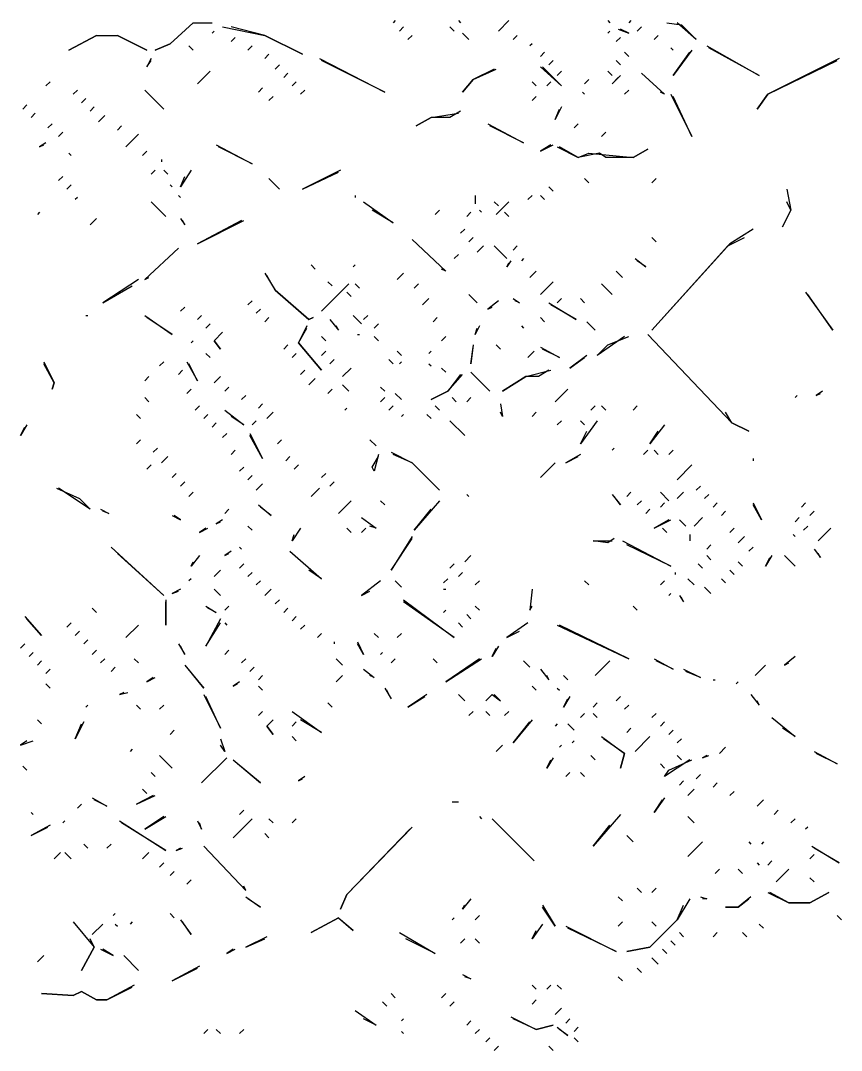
# Model space of a CAD drawing. Extents: x 1 to 2775, y -31 to 2075.
# Drawn here: x 516.7 to 581.7, y 1993.3 to 2074.8 of the extents above; entities that cross this region are included whole.
import ezdxf

# ---------------------------------------------------------------- set-up
doc = ezdxf.new("R2010")
doc.units = 0
doc.layers.add('LINEWORK', color=4, linetype='CONTINUOUS')

msp = doc.modelspace()

# ---------------------------------------------------------------- linework, layer by layer
at = {"layer": 'LINEWORK'}
for points in [[(530.3333, 2074.6667), (528.5, 2073), (527.3333, 2072.5), (528.5, 2073), (530.3333, 2074.6667), (531.8333, 2074.6667)], [(532.6667, 2074.3333), (536, 2073.6667), (539, 2072.1667), (536, 2073.6667), (533.3333, 2074.3333)], [(546.3333, 2074.8333), (546.1667, 2074.6667)], [(547, 2074.3333), (546.6667, 2074)], [(550.6667, 2074.3333), (551, 2074)], [(551.3333, 2074.8333), (551.5, 2074.6667)], [(555.3333, 2074.8333), (554.5, 2074)], [(563.1667, 2074.8333), (563.3333, 2074.6667)], [(565, 2074.8333), (564.8333, 2074.6667)], [(565.8333, 2074.3333), (565.5, 2074)], [(567.8333, 2074.6667), (569, 2074.5), (570.1667, 2073.3333), (568.6667, 2074.6667)], [(522.6667, 2073.6667), (520.5, 2072.5), (522.6667, 2073.6667), (524.3333, 2073.6667), (526.6667, 2072.5), (524.3333, 2073.6667)], [(532, 2074), (531.8333, 2073.8333)], [(533.6667, 2073.5), (533.3333, 2073.1667)], [(547.6667, 2073.6667), (547.3333, 2073.3333)], [(551.6667, 2073.8333), (552.1667, 2073.3333)], [(556, 2073.6667), (555.6667, 2073.3333)], [(563.3333, 2074), (563.1667, 2073.8333)], [(564.1667, 2073.5), (563.8333, 2073.1667)], [(564, 2074.1667), (564.8333, 2073.8333), (564.1667, 2074.1667)], [(567.1667, 2073.6667), (566.8333, 2073.3333)], [(530, 2072.8333), (530.3333, 2072.5)], [(535, 2072.8333), (534.6667, 2072.5)], [(557.1667, 2073), (557, 2072.8333)], [(568.1667, 2072.6667), (568.3333, 2072.5)], [(571, 2072.8333), (575.1667, 2070.5), (571.1667, 2072.6667)], [(527, 2071.8333), (526.6667, 2071.1667), (527, 2071.6667)], [(536.3333, 2072.1667), (536, 2071.8333)], [(540.3333, 2071.8333), (545.5, 2069.1667), (540.5, 2071.6667)], [(558.1667, 2072.3333), (557.8333, 2072)], [(564.5, 2072.3333), (564.8333, 2072)], [(569.8333, 2072.5), (568.3333, 2070.5), (569.6667, 2072.3333)], [(581.5, 2071.8333), (575.8333, 2069), (575, 2067.8333), (575.8333, 2069), (581.3333, 2071.6667)], [(537.1667, 2071.3333), (536.8333, 2071)], [(554.1667, 2071), (552.5, 2070.1667), (551.6667, 2069.1667), (552.5, 2070.1667), (554.3333, 2071)], [(557.8333, 2071.1667), (559.5, 2069.6667), (558, 2071.1667)], [(558.8333, 2071.6667), (558.5, 2071.3333)], [(563.8333, 2071.6667), (564.1667, 2071.3333)], [(531.6667, 2070.8333), (530.6667, 2069.8333)], [(537.8333, 2070.6667), (537.5, 2070.3333)], [(559.5, 2070.8333), (559.1667, 2070.5)], [(561.6667, 2070.1667), (561.3333, 2069.8333)], [(563.1667, 2070.8333), (563.5, 2070.5)], [(564.1667, 2070.5), (563.5, 2069.8333), (564, 2070.3333)], [(565.8333, 2070.6667), (567.6667, 2069), (567.3333, 2069.1667)], [(519, 2070), (518.6667, 2069.6667)], [(521.1667, 2069.3333), (520.8333, 2069)], [(526.5, 2069.3333), (528, 2067.8333)], [(535.8333, 2069.5), (535.5, 2069.1667)], [(538.5, 2070), (538.1667, 2069.6667)], [(539.1667, 2069.3333), (538.8333, 2069)], [(557.1667, 2070), (557.5, 2069.6667)], [(558.6667, 2070), (558.3333, 2069.6667)], [(564.8333, 2069.3333), (564.5, 2069)], [(521.8333, 2068.6667), (521.5, 2068.3333)], [(536.6667, 2068.8333), (536.3333, 2068.5)], [(557.5, 2068.8333), (557.1667, 2068.5)], [(561.1667, 2069.1667), (561.3333, 2069)], [(568.1667, 2069), (569.8333, 2065.6667), (568.3333, 2068.8333)], [(517.1667, 2068.1667), (516.8333, 2067.8333)], [(522.5, 2068), (522.1667, 2067.6667)], [(551.5, 2067.6667), (550.6667, 2067.1667), (549.1667, 2067.1667), (548, 2066.5), (549.1667, 2067.1667), (551.3333, 2067.5)], [(559.5, 2068), (559, 2067), (559.3333, 2067.8333)], [(517.8333, 2067.5), (517.5, 2067.1667)], [(523.3333, 2067.3333), (522.8333, 2066.8333)], [(519.1667, 2066.6667), (518.8333, 2066.3333)], [(524.6667, 2066.5), (524.3333, 2066.1667)], [(553.6667, 2066.6667), (556.5, 2065.1667), (553.8333, 2066.5)], [(560.8333, 2066.6667), (560.5, 2066.3333)], [(520, 2066), (519.6667, 2065.6667)], [(526, 2065.8333), (525, 2064.8333)], [(563, 2066), (562.6667, 2065.6667)], [(518.6667, 2065.1667), (518.1667, 2064.8333), (518.5, 2065)], [(526.6667, 2064.5), (526.3333, 2064.1667)], [(532.1667, 2065), (535, 2063.5), (532.3333, 2064.8333)], [(558.6667, 2065), (557.8333, 2064.5), (558.8333, 2065)], [(559.1667, 2064.8333), (560.8333, 2064), (561.6667, 2064.3333), (565.1667, 2064), (566.3333, 2064.6667), (565.1667, 2064), (563, 2064), (562.5, 2064.3333), (560.8333, 2064), (559.3333, 2064.8333)], [(520.5, 2064.3333), (520.6667, 2064.1667)], [(527.8333, 2063.8333), (527.8333, 2063.6667)], [(527.3333, 2063), (527, 2062.6667)], [(528, 2063), (528.3333, 2062.6667)], [(530.1667, 2063), (529.3333, 2061.6667), (529.6667, 2062.5)], [(542, 2063), (539, 2061.5), (541.8333, 2062.8333)], [(520, 2062.5), (519.6667, 2062.1667)], [(536.3333, 2062.3333), (537.1667, 2061.5)], [(561.3333, 2062.3333), (561.6667, 2062)], [(567, 2062.3333), (566.6667, 2062)], [(520.6667, 2061.8333), (520.3333, 2061.5)], [(528.5, 2061.8333), (528.6667, 2061.6667)], [(558.5, 2061.6667), (558.8333, 2061.3333)], [(577.3333, 2061.5), (577.6667, 2059.8333), (577, 2058.5), (577.6667, 2059.8333), (577.3333, 2060.5)], [(521.1667, 2060.8333), (521, 2060.6667)], [(527, 2060.5), (528.1667, 2059.3333)], [(529.1667, 2061), (529.3333, 2060.8333)], [(543.1667, 2061), (543.1667, 2060.8333)], [(543.8333, 2060.5), (546.1667, 2058.8333), (544.5, 2059.8333)], [(552.6667, 2061), (552.6667, 2060.3333)], [(554.1667, 2060.5), (554.5, 2060.1667)], [(555.3333, 2060.5), (554.3333, 2059.5)], [(557.1667, 2061), (556.8333, 2060.6667)], [(557.8333, 2061), (558.1667, 2060.6667)], [(518.1667, 2059.6667), (518, 2059.5)], [(549.8333, 2059.8333), (549.5, 2059.5)], [(552.3333, 2059.6667), (552, 2059.3333)], [(553, 2059.8333), (553.1667, 2059.6667)], [(555, 2059.6667), (555.3333, 2059.3333)], [(522.6667, 2059.1667), (522.1667, 2058.6667)], [(529.3333, 2059.1667), (529.6667, 2058.6667), (529.5, 2059)], [(534.1667, 2059), (530.6667, 2057.1667), (534.3333, 2059)], [(551.8333, 2058.3333), (551.5, 2058)], [(574.6667, 2058.3333), (572.8333, 2057.1667), (566.6667, 2050.3333), (572.6667, 2057), (574, 2057.6667)], [(547.6667, 2057.5), (550.3333, 2055), (550, 2055.1667)], [(552.5, 2057.6667), (552.1667, 2057.3333)], [(566.6667, 2057.6667), (567, 2057.3333)], [(529.1667, 2056.8333), (526.5, 2054.3333), (526.8333, 2054.5)], [(551.3333, 2056.3333), (551, 2056)], [(553.3333, 2057), (552.8333, 2056.5)], [(554.1667, 2057), (555.1667, 2056)], [(556, 2057), (555.6667, 2056.6667)], [(539.6667, 2055.5), (540, 2055.1667)], [(543.1667, 2055.5), (543, 2055.3333)], [(555.5, 2055.8333), (555.1667, 2055.3333), (555.3333, 2055.6667)], [(556.5, 2056), (556.3333, 2055.8333)], [(565.3333, 2056), (566.1667, 2055.3333), (565.5, 2055.8333)], [(536, 2054.8333), (536.8333, 2053.5), (539.5, 2051.1667), (539.8333, 2051.3333), (539.5, 2051.1667), (536.8333, 2053.5), (536.1667, 2054.6667)], [(547, 2054.8333), (546.5, 2054.3333)], [(557.5, 2055), (557, 2054.5)], [(563.8333, 2055), (564.3333, 2054.5)], [(526, 2054.3333), (523.1667, 2052.5), (525.5, 2053.8333)], [(542.6667, 2054), (540.5, 2051.8333), (542.1667, 2053.5)], [(541, 2054.1667), (541.3333, 2053.8333)], [(543.1667, 2054), (543.5, 2053.6667)], [(548.1667, 2054), (547.8333, 2053.6667)], [(558.8333, 2054.1667), (557.8333, 2053.1667)], [(562.6667, 2054), (563.5, 2053.1667)], [(542.5, 2053.3333), (542.8333, 2053)], [(552.1667, 2053.1667), (552.8333, 2052.5)], [(578.8333, 2053.3333), (581, 2050.3333), (579, 2053.1667)], [(535, 2052.6667), (534.6667, 2052.3333)], [(549, 2052.8333), (548.5, 2052.3333)], [(554.5, 2052.6667), (553.6667, 2052), (554, 2052.1667)], [(555.6667, 2052.8333), (556.1667, 2052.5), (555.8333, 2052.6667)], [(558.5, 2052.5), (560.6667, 2051.1667), (558.6667, 2052.3333)], [(559.5, 2052.8333), (559.1667, 2052.5)], [(561, 2052.8333), (561.3333, 2052.5)], [(521.8333, 2051.5), (522, 2051.5)], [(526.5, 2051.5), (528.6667, 2050), (526.6667, 2051.3333)], [(529.6667, 2052.1667), (529.3333, 2051.8333)], [(531, 2051.5), (530.6667, 2051.1667)], [(535.6667, 2052), (535.3333, 2051.6667)], [(543, 2051.5), (543.6667, 2050.8333)], [(544.1667, 2051.5), (543.8333, 2051.1667)], [(531.6667, 2050.8333), (531.3333, 2050.5)], [(536.3333, 2051.3333), (536, 2051)], [(539.3333, 2050.6667), (538.6667, 2049.3333), (540.5, 2047.1667), (538.6667, 2049.3333), (539.3333, 2050.5)], [(541.1667, 2051.1667), (541.8333, 2050.3333), (541.6667, 2050.6667)], [(545, 2050.8333), (544.6667, 2050.5)], [(549.6667, 2051.3333), (549.3333, 2051)], [(553, 2050.6667), (552.6667, 2050), (552.8333, 2050.5)], [(556.3333, 2050.6667), (556.5, 2050.5)], [(557.8333, 2051.3333), (558.1667, 2051)], [(561.5, 2051), (562.1667, 2050.3333)], [(532.6667, 2050.1667), (532, 2049.5), (532.5, 2048.8333), (532, 2049.5)], [(540.5, 2049.8333), (540.8333, 2049.5)], [(543.3333, 2050), (543.5, 2050)], [(544.6667, 2049.8333), (545, 2049.5)], [(550.3333, 2049.8333), (550, 2049.5)], [(564.5, 2049.8333), (562.3333, 2048.3333), (563.1667, 2049.1667), (564.8333, 2049.8333)], [(566.3333, 2050), (573, 2043), (574.3333, 2042.3333), (573, 2043), (572.5, 2043.8333)], [(530.3333, 2049.5), (530.1667, 2049.3333)], [(537.8333, 2049.1667), (537.5, 2048.8333)], [(552.5, 2049.1667), (552.3333, 2047.6667), (552.5, 2049)], [(554.3333, 2049.1667), (554.6667, 2048.8333)], [(557.8333, 2049), (559.3333, 2048.1667), (558, 2048.8333)], [(531.3333, 2048.5), (531.6667, 2048.1667)], [(538.5, 2048.5), (538.1667, 2048.1667)], [(540.8333, 2048.6667), (540.5, 2048.3333)], [(546.5, 2048.6667), (546.8333, 2048.3333)], [(549.1667, 2048.6667), (549, 2048.5)], [(557.3333, 2048.6667), (556.8333, 2048.1667)], [(561.5, 2048.3333), (560.1667, 2047.3333), (561.3333, 2048.1667)], [(518.5, 2047.8333), (519.3333, 2046.1667), (519.1667, 2045.6667), (519.3333, 2046.1667), (518.5, 2047.6667)], [(528, 2047.8333), (527.6667, 2047.5)], [(529.8333, 2047.8333), (530.6667, 2046.3333), (530, 2047.6667)], [(541.5, 2048), (541.1667, 2047.6667)], [(542.8333, 2047.3333), (542.1667, 2046.6667)], [(545.8333, 2048), (546.1667, 2047.6667)], [(546.8333, 2047.8333), (546.6667, 2047.6667)], [(549, 2047.6667), (549.1667, 2047.5)], [(550, 2047.3333), (550.3333, 2047)], [(526.8333, 2046.6667), (526.5, 2046.3333)], [(529.5, 2047.1667), (529.1667, 2046.8333)], [(532.5, 2046.6667), (532, 2046.1667)], [(539.1667, 2047.1667), (538.8333, 2046.8333)], [(540, 2046.5), (539.5, 2046)], [(551.5, 2046.8333), (550.5, 2045.5), (549.1667, 2044.8333), (550.5, 2045.5), (551.6667, 2046.8333)], [(552.3333, 2047), (553.8333, 2045.5)], [(558.5, 2047.1667), (557.6667, 2046.6667), (556.6667, 2046.6667), (554.8333, 2045.5), (556.6667, 2046.6667), (558.6667, 2047.1667)], [(530.1667, 2045.6667), (529.8333, 2045.3333)], [(533.1667, 2045.8333), (532.8333, 2045.5)], [(541.3333, 2045.6667), (541, 2045.3333)], [(542.1667, 2046), (542.6667, 2045.5)], [(545.1667, 2045.8333), (545.5, 2045.5)], [(560, 2045.6667), (559, 2044.6667)], [(526.5, 2045), (526.8333, 2044.6667)], [(534.5, 2045.1667), (534.1667, 2044.8333)], [(545.5, 2045), (545.1667, 2044.6667)], [(546.3333, 2045.3333), (546.8333, 2044.8333)], [(550.8333, 2045), (551.1667, 2044.6667)], [(552.3333, 2045), (552, 2044.6667)], [(578.1667, 2045.1667), (578, 2045)], [(580.1667, 2045.5), (579.6667, 2045.1667), (580, 2045.3333)], [(530.8333, 2044.3333), (530.5, 2044)], [(535.8333, 2044.5), (535.5, 2044.1667)], [(542.5, 2044.1667), (542.3333, 2044)], [(546.1667, 2044.3333), (545.8333, 2044)], [(549.5, 2044.3333), (549.8333, 2044)], [(554.6667, 2044.5), (554.8333, 2043.5), (554.6667, 2043.8333)], [(562.1667, 2044.3333), (561.8333, 2044)], [(562.6667, 2044.3333), (563, 2044)], [(565.5, 2044.3333), (565.1667, 2044)], [(525.8333, 2043.6667), (526.1667, 2043.3333)], [(531.5, 2043.6667), (531.1667, 2043.3333)], [(532.8333, 2044), (534.3333, 2042.8333), (533.3333, 2043.5)], [(536.6667, 2043.8333), (536.1667, 2043.3333)], [(547, 2043.6667), (546.8333, 2043.5)], [(548.8333, 2043.6667), (549.1667, 2043.3333)], [(557.5, 2043.8333), (557.1667, 2043.5)], [(517.1667, 2042.8333), (516.6667, 2042), (517, 2042.6667)], [(532.1667, 2043), (531.8333, 2042.6667)], [(535.3333, 2043.1667), (535, 2042.8333)], [(550.6667, 2043.1667), (551.8333, 2042)], [(559.5, 2043.1667), (559.1667, 2042.8333)], [(562.3333, 2043.1667), (561, 2041.3333), (561.5, 2042.3333)], [(561, 2043.1667), (561.3333, 2042.8333)], [(567.6667, 2042.8333), (566.5, 2041.3333), (567.1667, 2042.3333)], [(526.1667, 2041.6667), (525.8333, 2041.3333)], [(533, 2042.1667), (532.6667, 2041.8333)], [(534.8333, 2042.1667), (535.8333, 2040.1667), (534.8333, 2042)], [(537.3333, 2041.6667), (537, 2041.3333)], [(544.3333, 2041.6667), (544.8333, 2041.1667)], [(527.5, 2041), (527.1667, 2040.6667)], [(533.6667, 2040.8333), (533.3333, 2040.5)], [(563.6667, 2041), (563.5, 2040.8333)], [(566.3333, 2040.8333), (566, 2040.5)], [(566.8333, 2040.8333), (567.1667, 2040.5)], [(568.3333, 2040.8333), (568, 2040.5)], [(528.3333, 2040.3333), (527.8333, 2039.8333)], [(538, 2040.3333), (537.6667, 2040)], [(545, 2040.5), (544.6667, 2039.1667), (544.5, 2039.5), (545, 2040.3333)], [(546, 2040.6667), (547.6667, 2039.8333), (549.8333, 2037.6667), (547.6667, 2039.8333), (546.1667, 2040.5)], [(561, 2040.5), (559.8333, 2039.8333), (560.8333, 2040.3333)], [(574.6667, 2040.1667), (574.6667, 2040)], [(527, 2039.6667), (526.6667, 2039.3333)], [(534.3333, 2039.5), (534, 2039.1667)], [(538.6667, 2039.6667), (538.3333, 2039.3333)], [(559, 2039.8333), (557.8333, 2038.6667)], [(569.8333, 2039.6667), (568.6667, 2038.5)], [(529, 2039), (528.6667, 2038.6667)], [(529.6667, 2038.3333), (529.3333, 2038)], [(535, 2038.8333), (534.6667, 2038.5)], [(540.8333, 2039), (540.5, 2038.6667)], [(541.5, 2038.3333), (541.1667, 2038)], [(519.5, 2037.8333), (521.3333, 2037), (522.1667, 2036.1667), (519.6667, 2037.8333)], [(530.3333, 2037.5), (530, 2037.1667)], [(535.8333, 2038.1667), (535.3333, 2037.6667)], [(540.3333, 2037.8333), (539.6667, 2037.1667)], [(565, 2037.5), (564.6667, 2037.1667)], [(567.3333, 2037.5), (568, 2036.8333)], [(569.1667, 2037.5), (568.6667, 2037)], [(570.5, 2038), (570.1667, 2037.6667)], [(542.8333, 2036.8333), (541.8333, 2035.8333)], [(545.1667, 2036.8333), (545.5, 2036.5)], [(549.8333, 2036.8333), (547.8333, 2034.5), (549.1667, 2036.1667)], [(552, 2037.3333), (552.1667, 2037.1667)], [(563.5, 2037.3333), (564.1667, 2036.5), (563.6667, 2037.1667)], [(565.8333, 2036.8333), (565.5, 2036.5)], [(571.1667, 2037.3333), (570.8333, 2037)], [(523, 2036.1667), (523.6667, 2035.8333), (523.1667, 2036)], [(533.1667, 2036.1667), (532.8333, 2035.8333)], [(535.5, 2036.5), (536.5, 2035.6667), (535.6667, 2036.3333)], [(566.5, 2036.1667), (566.1667, 2035.8333)], [(567.6667, 2036.6667), (567.3333, 2036.3333)], [(571.8333, 2036.6667), (571.5, 2036.3333)], [(572.5, 2036), (572.1667, 2035.6667)], [(574.6667, 2036.6667), (575.3333, 2035.3333), (574.6667, 2036.5)], [(578.8333, 2036.6667), (578.5, 2036.3333)], [(579.5, 2036), (579.1667, 2035.6667)], [(528.6667, 2035.6667), (529.3333, 2035.3333), (528.8333, 2035.6667)], [(532.6667, 2035.3333), (532.1667, 2035), (532.5, 2035.1667)], [(543.6667, 2035.5), (544.8333, 2034.6667), (544.3333, 2034.8333)], [(568, 2035.3333), (566.8333, 2034.6667), (568.1667, 2035.3333)], [(568.8333, 2035.3333), (569.3333, 2034.8333)], [(570.6667, 2035.5), (570, 2034.8333)], [(578.3333, 2035.5), (578, 2035.1667)], [(531.3333, 2034.6667), (530.8333, 2034.3333), (531.5, 2034.6667)], [(534.6667, 2034.8333), (535, 2034.5)], [(538.8333, 2034.6667), (538.1667, 2033.6667), (538.3333, 2034.1667)], [(542.5, 2034.6667), (542.8333, 2034.3333)], [(544, 2034.6667), (543.6667, 2034.3333)], [(567.5, 2034.6667), (567.8333, 2034.3333)], [(573.1667, 2034.6667), (572.8333, 2034.3333)], [(579, 2034.8333), (578.6667, 2034.5)], [(580.8333, 2034.6667), (579.8333, 2033.6667)], [(547.6667, 2034), (546, 2031.3333), (547.6667, 2033.8333)], [(563.6667, 2033.8333), (563.1667, 2033.5), (562, 2033.6667), (563.5, 2033.6667)], [(564.3333, 2033.6667), (568.1667, 2031.6667), (564.6667, 2033.3333)], [(569.6667, 2034.1667), (569.6667, 2033.6667)], [(574, 2034), (573.5, 2033.5)], [(577.8333, 2034.1667), (578, 2034)], [(523.8333, 2033.1667), (528, 2029.3333), (524.3333, 2032.6667)], [(533.3333, 2032.8333), (532.8333, 2032.5), (533.1667, 2032.6667)], [(534, 2033.1667), (534.1667, 2033)], [(538, 2032.8333), (540.5, 2030.6667), (539.5, 2031.3333)], [(571.3333, 2033.3333), (571, 2033)], [(574.6667, 2033.1667), (574.3333, 2032.8333)], [(579.5, 2033), (580, 2032.3333), (579.8333, 2032.6667)], [(530.8333, 2032.5), (530.1667, 2031.6667), (530.3333, 2032)], [(534.3333, 2031.8333), (534, 2031.5)], [(551, 2031.8333), (550.6667, 2031.5)], [(552.3333, 2032.5), (551.8333, 2032)], [(570.3333, 2031.8333), (570.6667, 2031.5)], [(571, 2032.5), (571.3333, 2032.1667)], [(573.5, 2032), (573.8333, 2031.6667)], [(576.1667, 2032.5), (575.6667, 2031.6667), (576, 2032.3333)], [(577.1667, 2032.5), (578, 2031.6667)], [(532.5, 2031.3333), (532, 2030.8333)], [(535, 2031.1667), (534.6667, 2030.8333)], [(551.6667, 2031.1667), (551.3333, 2030.8333)], [(568.5, 2031.1667), (568.5, 2031)], [(572.8333, 2031.3333), (573.1667, 2031)], [(530.1667, 2030.6667), (530, 2030.5)], [(535.6667, 2030.5), (535.3333, 2030.1667)], [(545.1667, 2030.5), (543.6667, 2029.3333), (544.3333, 2029.6667)], [(546.3333, 2030.5), (546.8333, 2030)], [(550.5, 2030.6667), (550.1667, 2030.3333)], [(553, 2030.5), (552.6667, 2030.1667)], [(561.3333, 2030.5), (561.6667, 2030.1667)], [(567.6667, 2030.5), (567.3333, 2030.1667)], [(569.5, 2030.6667), (570, 2030.1667)], [(572.1667, 2030.6667), (572.5, 2030.3333)], [(529.3333, 2029.8333), (528.6667, 2029.5), (529.1667, 2029.6667)], [(532, 2029.8333), (532.5, 2029.3333)], [(536.5, 2029.8333), (536, 2029.3333)], [(550.1667, 2029.8333), (550.3333, 2029.8333)], [(557.1667, 2029.8333), (557, 2028.1667), (557.1667, 2028.5)], [(568.1667, 2029.5), (568, 2029.3333)], [(570.8333, 2030), (571.3333, 2029.5)], [(528.1667, 2029), (528.1667, 2027), (528.1667, 2028.8333)], [(537.1667, 2029), (536.8333, 2028.6667)], [(547, 2029), (551, 2026), (547, 2028.8333)], [(568.8333, 2029.3333), (569.1667, 2028.8333), (569, 2029.1667)], [(522.3333, 2028.3333), (522.6667, 2028)], [(531.3333, 2028.5), (532.1667, 2028), (531.5, 2028.3333)], [(533.1667, 2028.5), (532.8333, 2028.1667)], [(537.8333, 2028.3333), (537.5, 2028)], [(550.3333, 2028.1667), (550.1667, 2028)], [(552, 2027.8333), (552.3333, 2027.5)], [(552.6667, 2028.5), (553, 2028.1667)], [(565.1667, 2028.5), (565.5, 2028.1667)], [(517, 2027.6667), (518.3333, 2026.1667), (517.1667, 2027.5)], [(520.6667, 2027.1667), (520.3333, 2026.8333)], [(526, 2027), (525, 2026)], [(532.5, 2027.5), (531.3333, 2025.3333), (532.5, 2027.1667)], [(532.8333, 2027.1667), (533, 2027)], [(538.5, 2027.6667), (538.1667, 2027.3333)], [(539.1667, 2027), (538.8333, 2026.6667)], [(551.3333, 2027.1667), (551.6667, 2026.8333)], [(556.8333, 2027.1667), (555.1667, 2026), (556.1667, 2026.5)], [(559.1667, 2027), (564.8333, 2024.3333), (559.3333, 2027)], [(521.3333, 2026.5), (521, 2026.1667)], [(540.5, 2026.3333), (540.1667, 2026)], [(544.6667, 2026.3333), (545, 2026)], [(546.8333, 2026.3333), (546.5, 2026)], [(517, 2025.5), (516.6667, 2025.1667)], [(522, 2025.8333), (521.6667, 2025.5)], [(529.1667, 2025.5), (529.6667, 2024.6667), (529.3333, 2025.3333)], [(541.5, 2025.6667), (541.5, 2025.5)], [(543.3333, 2025.6667), (543.8333, 2024.6667), (543.3333, 2025.5)], [(554.5, 2025.3333), (554, 2024.5), (554.3333, 2025.1667)], [(517.6667, 2024.8333), (517.3333, 2024.5)], [(522.6667, 2025), (522.3333, 2024.6667)], [(533.1667, 2025), (532.8333, 2024.6667)], [(545.3333, 2024.8333), (545.1667, 2024.6667)], [(578, 2024.5), (577.1667, 2023.8333), (577.5, 2024)], [(518.3333, 2024.1667), (518, 2023.8333)], [(523.3333, 2024.3333), (523, 2024)], [(524.1667, 2023.6667), (523.8333, 2023.3333)], [(525.6667, 2024.3333), (526, 2024)], [(529.6667, 2023.8333), (531.1667, 2022), (529.8333, 2023.6667)], [(534.5, 2024.3333), (534.1667, 2024)], [(535.1667, 2023.6667), (534.8333, 2023.3333)], [(541.6667, 2024.3333), (542.1667, 2023.8333)], [(546.3333, 2024.3333), (546, 2024)], [(549.3333, 2024.3333), (549.6667, 2024)], [(553, 2024.3333), (550.3333, 2022.5), (553.1667, 2024.3333)], [(556.5, 2024.1667), (557, 2023.6667)], [(563.3333, 2024.1667), (562.1667, 2023)], [(566.8333, 2024.3333), (568.3333, 2023.5), (567, 2024.1667)], [(575.6667, 2023.8333), (574.8333, 2023)], [(519, 2023.5), (518.6667, 2023.1667)], [(527.1667, 2022.8333), (526.6667, 2022.5), (527.3333, 2022.8333)], [(535.8333, 2023), (535.5, 2022.6667)], [(542.1667, 2023), (541.6667, 2022.5)], [(543.8333, 2023.5), (544.6667, 2022.8333), (544.3333, 2023)], [(557.8333, 2023.5), (558.5, 2022.6667), (558.3333, 2023)], [(559.6667, 2023), (560, 2022.6667)], [(569.1667, 2023.5), (570.5, 2022.8333), (569.3333, 2023.3333)], [(518.6667, 2022.3333), (519, 2022)], [(534, 2022.5), (533.5, 2022.1667), (533.8333, 2022.3333)], [(535.5, 2022.1667), (535.8333, 2021.8333)], [(557.1667, 2022.1667), (557.5, 2021.8333)], [(571.5, 2022.6667), (571.6667, 2022.6667)], [(573.5, 2022.5), (573.3333, 2022.3333)], [(524.8333, 2021.6667), (524.5, 2021.5), (525.1667, 2021.6667)], [(531.1667, 2021.5), (532.5, 2018.8333), (531.3333, 2021.3333)], [(545.5, 2022), (546, 2021.1667), (545.6667, 2021.8333)], [(548.8333, 2021.5), (547.3333, 2020.5), (548.6667, 2021.3333)], [(551.3333, 2021.5), (551.8333, 2021)], [(554, 2021.5), (553.5, 2021), (554, 2021.5), (554.6667, 2021), (554.1667, 2021.5)], [(559.1667, 2022), (559.3333, 2021.8333)], [(560.1667, 2021.3333), (559.6667, 2020.5), (560, 2021.1667)], [(564.1667, 2021.3333), (563.8333, 2021)], [(574.5, 2021.5), (575.1667, 2020.6667), (575, 2021)], [(522, 2020.6667), (521.8333, 2020.5)], [(525.8333, 2020.6667), (526.1667, 2020.3333)], [(528, 2020.6667), (527.6667, 2020.3333)], [(541, 2020.8333), (541.3333, 2020.5)], [(562.3333, 2020.8333), (562, 2020.5)], [(564.8333, 2020.6667), (564.5, 2020.3333)], [(535.8333, 2020.1667), (535.5, 2019.8333)], [(538.1667, 2020.1667), (540.5, 2018.5), (538.8333, 2019.5)], [(552.5, 2020.1667), (552.1667, 2019.8333)], [(553.5, 2020.1667), (553.8333, 2019.8333)], [(555.3333, 2020.1667), (555, 2019.8333)], [(561.3333, 2020), (561, 2019.6667)], [(562, 2020), (562.3333, 2019.6667)], [(567, 2020), (566.6667, 2019.6667)], [(576.1667, 2019.6667), (578, 2018.1667), (577, 2018.8333)], [(518, 2019.5), (518.3333, 2019.1667)], [(521.6667, 2019.3333), (521, 2018), (521.5, 2019.1667)], [(536.6667, 2019.5), (536.1667, 2019), (536.6667, 2018.3333), (536.1667, 2019)], [(538.5, 2019.3333), (538.1667, 2019)], [(557.1667, 2019.5), (555.6667, 2017.6667), (557, 2019.3333)], [(559.1667, 2019.1667), (559, 2019)], [(560, 2019.1667), (560.5, 2018.6667)], [(565, 2018.8333), (564.6667, 2018.5)], [(567.6667, 2019.3333), (567.3333, 2019)], [(528.8333, 2018.6667), (528.5, 2018.3333)], [(532.5, 2018), (532.8333, 2017), (532.5, 2017.5)], [(538.1667, 2018.1667), (538.5, 2017.8333)], [(562.6667, 2018.1667), (564.5, 2016.8333), (564.1667, 2015.6667), (564.5, 2016.8333), (562.8333, 2018)], [(566.5, 2018.1667), (565.3333, 2017)], [(568.3333, 2018.6667), (568, 2018.3333)], [(569, 2018), (568.6667, 2017.6667)], [(517.1667, 2017.8333), (516.6667, 2017.5), (517.6667, 2017.8333)], [(525.5, 2017.1667), (525.3333, 2017)], [(554.8333, 2017.5), (554.3333, 2017)], [(559.5, 2017.5), (559.3333, 2017.3333)], [(560.5, 2017.8333), (560.3333, 2017.6667)], [(572.5, 2017.3333), (572, 2016.8333)], [(527.6667, 2016.6667), (528.6667, 2015.6667)], [(533, 2016.5), (531, 2014.5)], [(533.5, 2016.3333), (535.6667, 2014.5), (533.6667, 2016.1667)], [(558.8333, 2016.5), (558.3333, 2015.6667), (558.6667, 2016.3333)], [(561.8333, 2016.6667), (562.1667, 2016.3333)], [(569.6667, 2016.3333), (567.6667, 2015), (568, 2015.5), (569.8333, 2016.3333)], [(568.6667, 2016.6667), (569, 2016.3333)], [(571, 2016.6667), (570.6667, 2016.5), (571.1667, 2016.6667)], [(579.5, 2017), (581.3333, 2016), (579.6667, 2016.8333)], [(516.8333, 2015.8333), (517.1667, 2015.5)], [(567.3333, 2016), (567.6667, 2015.6667)], [(527, 2015.3333), (527.3333, 2015)], [(539.1667, 2015), (538.6667, 2014.6667), (539, 2014.8333)], [(560.1667, 2015.3333), (559.8333, 2015)], [(561, 2015.3333), (561.3333, 2015)], [(570.5, 2015.1667), (570.1667, 2014.8333)], [(526.3333, 2014), (526.6667, 2013.6667)], [(569.1667, 2014.6667), (568.8333, 2014.3333)], [(570, 2014), (569.5, 2013.5)], [(571.8333, 2014.5), (571.5, 2014.1667)], [(522.3333, 2013.3333), (523.5, 2012.6667), (522.5, 2013.1667)], [(527.1667, 2013.5), (525.8333, 2012.8333), (527.3333, 2013.5)], [(567.6667, 2013.3333), (566.8333, 2012.1667), (567.5, 2013.1667)], [(573.1667, 2013.8333), (572.8333, 2013.5)], [(575.5, 2013.1667), (575, 2012.6667)], [(521.5, 2012.8333), (521.1667, 2012.5)], [(534.3333, 2012.3333), (534, 2012)], [(550.8333, 2013), (551.3333, 2013)], [(576.6667, 2012.3333), (576.3333, 2012)], [(517.5, 2012.1667), (517.6667, 2012)], [(520.1667, 2011.5), (520, 2011.3333)], [(524.5, 2011.5), (528.1667, 2009.1667), (524.6667, 2011.3333)], [(528, 2011.8333), (526.5, 2010.8333), (528.1667, 2011.8333)], [(530.6667, 2011.5), (531, 2010.8333), (530.8333, 2011.3333)], [(535, 2011.6667), (533.5, 2010.1667)], [(536.3333, 2011.6667), (536.6667, 2011.3333)], [(538.5, 2011.6667), (538.1667, 2011.3333)], [(553, 2011.8333), (553.1667, 2011.6667)], [(554, 2011.6667), (557.3333, 2008.3333)], [(564.1667, 2012), (562, 2009.5), (563.3333, 2011.1667)], [(569.5, 2011.8333), (570, 2011.3333)], [(578, 2011.6667), (577.6667, 2011.3333)], [(519, 2011.1667), (517.5, 2010.3333), (518.8333, 2011)], [(547.6667, 2011), (542.5, 2005.6667), (542, 2004.5), (542.5, 2005.6667), (547.5, 2010.8333)], [(579, 2011), (578.8333, 2010.8333)], [(536, 2010.5), (536.3333, 2010.1667)], [(564.6667, 2010.3333), (565.1667, 2009.8333)], [(570.6667, 2009.8333), (569.5, 2008.6667)], [(574.3333, 2009.8333), (574.5, 2009.6667)], [(575.5, 2009.8333), (575.3333, 2009.6667)], [(519.8333, 2009), (519.3333, 2008.5)], [(520.1667, 2009), (520.6667, 2008.5)], [(521.6667, 2009.6667), (522, 2009.3333)], [(523.8333, 2009.6667), (523.5, 2009.3333)], [(526.8333, 2009), (526.3333, 2008.5)], [(529.3333, 2009.3333), (529, 2009.1667), (529.5, 2009.3333)], [(531.1667, 2009.5), (534.5, 2006), (534.3333, 2006.3333)], [(579.3333, 2009.5), (581.5, 2008.1667), (579.5, 2009.3333)], [(528, 2008.1667), (527.6667, 2007.8333)], [(575, 2008.1667), (575.1667, 2008)], [(576.1667, 2008.3333), (575.8333, 2008)], [(579.5, 2008.8333), (579.1667, 2008.5)], [(528.8333, 2007.5), (528.5, 2007.1667)], [(572, 2007.6667), (571.6667, 2007.3333)], [(573.5, 2007.6667), (573.8333, 2007.3333)], [(577.5, 2007.6667), (576.5, 2006.6667)], [(530.1667, 2006.8333), (529.8333, 2006.5)], [(579.1667, 2007), (579.5, 2006.6667)], [(565.5, 2006.1667), (565.8333, 2005.8333)], [(567, 2006.1667), (566.6667, 2005.8333)], [(575.8333, 2005.8333), (577.5, 2005), (579.1667, 2005), (580.6667, 2005.8333), (579.1667, 2005), (577.5, 2005), (576, 2005.8333)], [(534.5, 2005.5), (535.6667, 2004.6667), (534.6667, 2005.3333)], [(552.3333, 2005.3333), (551.6667, 2004.5), (551.8333, 2004.8333)], [(564, 2005.5), (564.3333, 2005.1667)], [(569.6667, 2005.3333), (568.6667, 2003.6667), (566.5, 2001.5), (564.6667, 2001.1667), (566.5, 2001.5), (568.6667, 2003.6667), (569.1667, 2004.8333)], [(570.5, 2005.5), (571, 2005.3333), (570.6667, 2005.3333)], [(574.5, 2005.5), (573.5, 2004.6667), (572.5, 2004.6667), (573.5, 2004.6667), (574.3333, 2005.3333)], [(524.1667, 2004.1667), (524, 2004)], [(528.5, 2004.1667), (528.8333, 2003.8333)], [(558, 2004.8333), (559, 2003.1667), (558, 2004.6667)], [(520.8333, 2003.5), (522.5, 2001.5), (521.5, 1999.6667), (522.5, 2001.5), (522.1667, 2002.1667)], [(523.1667, 2003.3333), (522.3333, 2002.5)], [(524.1667, 2003.3333), (524.3333, 2003.1667)], [(525.5, 2003.5), (525.3333, 2003.3333)], [(529.3333, 2003.6667), (530.1667, 2002.5), (529.5, 2003.5)], [(541.8333, 2003.8333), (539.6667, 2002.6667), (541.8333, 2003.8333), (543, 2002.8333), (542, 2003.6667)], [(551, 2003.8333), (550.8333, 2003.6667)], [(553, 2004), (552.6667, 2003.6667)], [(558, 2003.3333), (557.1667, 2002.1667), (557.5, 2002.8333)], [(564.3333, 2003.5), (564, 2003.1667)], [(566.6667, 2003.5), (567, 2003.1667)], [(575.1667, 2003.3333), (575.5, 2003)], [(581.3333, 2004), (581.6667, 2003.6667)], [(546.6667, 2002.6667), (549.5, 2001), (547.1667, 2002.1667)], [(559.8333, 2003.1667), (563.8333, 2001.1667), (560, 2003)], [(568.8333, 2002.6667), (569.1667, 2002.3333)], [(571.8333, 2002.6667), (571.5, 2002.3333)], [(573.8333, 2002.6667), (574.1667, 2002.3333)], [(536.1667, 2002.3333), (534.5, 2001.5), (536, 2002.1667)], [(551.8333, 2002.1667), (551.5, 2001.8333)], [(552.6667, 2002.1667), (553, 2001.8333)], [(568.1667, 2002), (568.5, 2001.6667)], [(518.5, 2000.8333), (518, 2000.3333)], [(523, 2001.3333), (524, 2000.8333), (523.1667, 2001.3333)], [(524.8333, 2000.8333), (526, 1999.6667)], [(533.5, 2001.3333), (533, 2001), (533.6667, 2001.3333)], [(567.5, 2001.3333), (567.8333, 2001)], [(566.6667, 2000.6667), (567.1667, 2000.1667)], [(530.8333, 2000), (528.6667, 1998.8333), (530.6667, 1999.8333)], [(551.6667, 1999.3333), (552.3333, 1999), (551.8333, 1999.1667)], [(565.5, 1999.8333), (565.8333, 1999.5)], [(525.6667, 1998.5), (523.5, 1997.3333), (522.6667, 1997.3333), (521.5, 1998), (520.8333, 1997.6667), (518.3333, 1997.8333), (520.8333, 1997.6667), (521.5, 1998), (522.6667, 1997.3333), (523.5, 1997.3333), (525.5, 1998.3333)], [(557.1667, 1998.5), (557.5, 1998.1667)], [(558.6667, 1998.5), (558.3333, 1998.1667)], [(559.1667, 1998.5), (559.5, 1998.1667)], [(564, 1999.1667), (564.3333, 1998.8333)], [(546, 1997.8333), (546.3333, 1997.5)], [(550.3333, 1997.8333), (550, 1997.5)], [(545.3333, 1997.1667), (545.6667, 1996.8333)], [(551, 1997.1667), (550.6667, 1996.8333)], [(557.5, 1997.3333), (557.1667, 1997)], [(543.1667, 1996.5), (544.8333, 1995.3333), (543.8333, 1995.8333)], [(555.5, 1996), (557.5, 1995), (558.8333, 1995.3333), (557.5, 1995), (555.6667, 1995.8333)], [(559.5, 1996.6667), (559, 1996.1667)], [(547, 1995.8333), (546.8333, 1995.6667)], [(552.3333, 1995.6667), (552, 1995.3333)], [(559.1667, 1995.1667), (560, 1994.5), (559.3333, 1995)], [(560.1667, 1995.8333), (559.8333, 1995.5)], [(560.8333, 1995.1667), (560.5, 1994.8333)], [(531.5, 1995), (531.1667, 1994.6667)], [(532.1667, 1995), (532.5, 1994.6667)], [(534.3333, 1995), (534, 1994.6667)], [(546.8333, 1994.8333), (547, 1994.6667)], [(553, 1995), (552.6667, 1994.6667)], [(553.8333, 1994.3333), (553.5, 1994)], [(560.5, 1994.3333), (560.8333, 1994)], [(554.5, 1993.6667), (554.1667, 1993.3333)], [(558.5, 1993.6667), (558.8333, 1993.3333)]]:
    msp.add_lwpolyline(points, dxfattribs=at)

doc.saveas('drawing.dxf')
